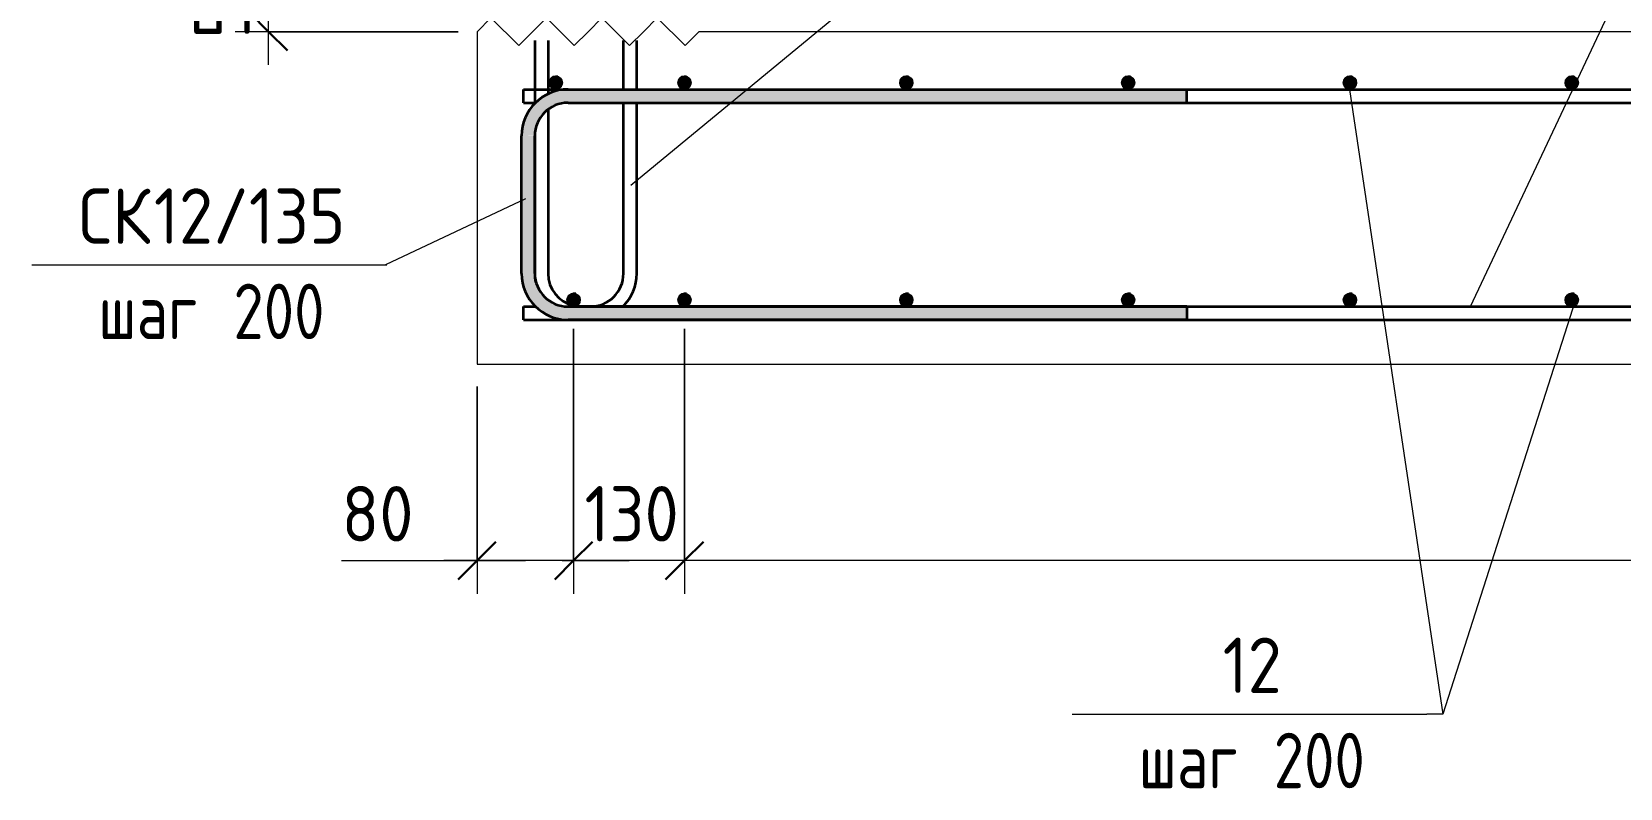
# Model space of a CAD drawing. Header units: millimetres. Extents: x 3129 to 68868, y -1586 to 12682.
# Drawn here: x 3369 to 4801, y -1533 to -850 of the extents above; entities that cross this region are included whole.
import ezdxf

# ---------------------------------------------------------------- set-up
doc = ezdxf.new("R2010")
doc.units = ezdxf.units.MM
for name, color, linetype, lineweight in [('AA_Dim', 7, 'Continuous', 9), ('AA_Dim-20', 7, 'Continuous', 9), ('AA_Linii', 7, 'Continuous', 9), ('AA_Oformlenie', 7, 'Continuous', 9), ('AA_Vinoska', 7, 'Continuous', 9), ('AF_Perekritie_Опалубка', 253, 'Continuous', 20), ('KR_Armatura', 7, 'Continuous', 20), ('KR_Armatura_Tonkie', 7, 'Continuous', 20)]:
    doc.layers.add(name, color=color, linetype=linetype, lineweight=lineweight)
doc.styles.add('ISOCPEUR_1', font='isocpeur.TTF', dxfattribs={"width": 0.9, "height": 50})
doc.styles.add('ISOCPEUR_2', font='isocpeur.TTF', dxfattribs={"width": 0.8, "height": 50})
doc.dimstyles.new('05_Округл_1мм__прозр_', dxfattribs={"dimscale": 304.8, "dimtxt": 50.137748, "dimasz": 0.111549, "dimexe": 0.098425, "dimexo": 0.065617, "dimgap": 0.006562, "dimtad": 1, "dimdec": 0, "dimdsep": 46, "dimtxsty": 'ISOCPEUR_1', "dimblk1": 'OBLIQUE', "dimblk2": 'OBLIQUE', "dimsah": 1, "dimcen": 0.09, "dimdle": 0.098425, "dimazin": 0, "dimtfac": 1, "dimtdec": 4, "dimtix": 1, "dimtmove": 1, "dimatfit": 3, "dimfxl": 1, "dimtvp": 1, "dimtolj": 1, "dimtzin": 0, "dimlwd": 18, "dimlwe": 18, "dimarcsym": 2})
doc.dimstyles.new('05_Округл_1мм__прозр__1', dxfattribs={"dimscale": 304.8, "dimtxt": 50.137748, "dimasz": 0.111549, "dimexe": 0.098425, "dimexo": 0.065617, "dimgap": 0.006562, "dimtad": 1, "dimdec": 0, "dimdsep": 46, "dimtxsty": 'ISOCPEUR_1', "dimblk1": 'OBLIQUE', "dimblk2": 'OBLIQUE', "dimsah": 1, "dimcen": 0.09, "dimdle": 0.098425, "dimazin": 0, "dimtfac": 1, "dimtdec": 4, "dimtix": 1, "dimtmove": 0, "dimatfit": 3, "dimfxl": 1, "dimtvp": 1, "dimtolj": 1, "dimtzin": 0, "dimlwd": 18, "dimlwe": 18, "dimarcsym": 2})

# ---------------------------------------------------------------- blocks, each defined once
blk = doc.blocks.new('Последовательность узлов - 3мм масшт20 маскировка-904226-Сечение 7')
at = {"layer": 'AA_Oformlenie'}
for p, q in [((3770.8, -850), (3783.3, -837.5)), ((3808.3, -862.5), (3783.3, -837.5)), ((3820.8, -850), (3833.3, -837.5)), ((3858.3, -862.5), (3833.3, -837.5)), ((3870.8, -850), (3883.3, -837.5)), ((3908.3, -862.5), (3883.3, -837.5)), ((3920.8, -850), (3933.3, -837.5)), ((3958.3, -862.5), (3933.3, -837.5)), ((3820.8, -850), (3808.3, -862.5)), ((3870.8, -850), (3858.3, -862.5)), ((3920.8, -850), (3908.3, -862.5)), ((3970.8, -850), (3958.3, -862.5))]:
    blk.add_line(p, q, dxfattribs=at)
blk = doc.blocks.new('DIMBLOCK2-Сечение 7')
at = {"layer": 'AA_Dim-20', "lineweight": 18}
for p, q in [((6387.8, -1104.4), (6387.8, -1357.1)), ((6387.8, -1327.1), (6387.8, -1104.4)), ((3957.8, -1118), (3957.8, -1357.1)), ((3957.8, -1327.1), (3957.8, -1118)), ((6387.8, -1327.1), (3957.8, -1327.1))]:
    blk.add_line(p, q, dxfattribs=at)
at = {"layer": 'AA_Dim-20', "lineweight": 30}
for p, q in [((3957.8, -1327.1), (3974.8, -1310.1)), ((6387.8, -1327.1), (6404.8, -1310.1)), ((3957.8, -1327.1), (3940.8, -1344.1)), ((6387.8, -1327.1), (6370.8, -1344.1))]:
    blk.add_line(p, q, dxfattribs=at)
at = {"layer": 'AA_Dim-20', "color": 0, "lineweight": 18, "insert": (5003.9, -1259.9), "char_height": 50, "width": 405.264, "attachment_point": 1, "line_spacing_factor": 1.135194, "style": 'ISOCPEUR_1'}
blk.add_mtext('12х200=2400', dxfattribs=at)
blk = doc.blocks.new('_Oblique')
at = {"color": 0, "linetype": 'ByBlock', "lineweight": -2}
blk.add_line((-0.5, -0.5), (0.5, 0.5), dxfattribs=at)
blk = doc.blocks.new('DIMBLOCK3-Сечение 7')
at = {"layer": 'AA_Dim-20', "lineweight": 18}
for p, q in [((3857.8, -1118), (3857.8, -1357.1)), ((3857.8, -1327.1), (3857.8, -1118)), ((3957.8, -1118), (3957.8, -1357.1)), ((3957.8, -1327.1), (3957.8, -1118)), ((3847.6, -1327.1), (3907.8, -1327.1)), ((4010.5, -1327.1), (3847.6, -1327.1)), ((3957.8, -1327.1), (3857.8, -1327.1))]:
    blk.add_line(p, q, dxfattribs=at)
at = {"layer": 'AA_Dim-20', "lineweight": 30}
for p, q in [((3857.8, -1327.1), (3874.8, -1310.1)), ((3957.8, -1327.1), (3974.8, -1310.1)), ((3857.8, -1327.1), (3840.8, -1344.1)), ((3957.8, -1327.1), (3940.8, -1344.1))]:
    blk.add_line(p, q, dxfattribs=at)
at = {"layer": 'AA_Dim-20', "color": 0, "lineweight": 18, "insert": (3867.6, -1259.9), "char_height": 50, "width": 171.414, "attachment_point": 1, "line_spacing_factor": 1.135194, "style": 'ISOCPEUR_1'}
blk.add_mtext('130\\fISOCPEUR|b0|i0|c130|p34|;\\W.9;ㅤ', dxfattribs=at)
blk = doc.blocks.new('DIMBLOCK4-Сечение 7')
at = {"layer": 'AA_Dim-20', "lineweight": 18}
for p, q in [((3857.8, -1118), (3857.8, -1357.1)), ((3857.8, -1327.1), (3857.8, -1118)), ((3770.8, -1170), (3770.8, -1357.1)), ((3770.8, -1327.1), (3770.8, -1170)), ((3648.6, -1327.1), (3789.7, -1327.1)), ((3857.8, -1327.1), (3740.8, -1327.1)), ((3789.7, -1327.1), (3814.3, -1327.1))]:
    blk.add_line(p, q, dxfattribs=at)
at = {"layer": 'AA_Dim-20', "lineweight": 30}
for p, q in [((3770.8, -1327.1), (3787.8, -1310.1)), ((3857.8, -1327.1), (3874.8, -1310.1)), ((3770.8, -1327.1), (3753.8, -1344.1)), ((3857.8, -1327.1), (3840.8, -1344.1))]:
    blk.add_line(p, q, dxfattribs=at)
at = {"layer": 'AA_Dim-20', "color": 0, "lineweight": 18, "insert": (3648.6, -1259.9), "char_height": 50, "width": 145.305, "attachment_point": 1, "line_spacing_factor": 1.135194, "style": 'ISOCPEUR_1'}
blk.add_mtext('80\\fISOCPEUR|b0|i0|c130|p34|;\\W.9;ㅤ', dxfattribs=at)
blk = doc.blocks.new('DIMBLOCK5-Сечение 7')
at = {"layer": 'AA_Dim-20', "lineweight": 30}
for p, q in [((3582.8, -800), (3565.8, -783)), ((3582.8, -800), (3599.8, -817)), ((3582.8, -850), (3565.8, -833)), ((3582.8, -850), (3599.8, -867))]:
    blk.add_line(p, q, dxfattribs=at)
at = {"layer": 'AA_Dim-20', "lineweight": 18}
for p, q in [((3796.8, -800), (3552.8, -800)), ((3582.8, -880), (3582.8, -800)), ((3582.8, -800), (3796.8, -800)), ((3753.6, -850), (3552.8, -850)), ((3582.8, -850), (3753.6, -850))]:
    blk.add_line(p, q, dxfattribs=at)
at = {"layer": 'AA_Dim-20', "color": 0, "lineweight": 18, "insert": (3515.6, -856.2), "char_height": 50, "width": 74.923, "attachment_point": 1, "rotation": 90, "line_spacing_factor": 1.135194, "style": 'ISOCPEUR_1'}
blk.add_mtext('50', dxfattribs=at)
blk = doc.blocks.new('042_М_Арматуры - Диам длина поз _ Комментарий-2260297-Сечение 7')
at = {"layer": 'AA_Vinoska'}
blk.add_line((4423.6, -557.5), (4743.6, -557.5), dxfattribs=at)

msp = doc.modelspace()

# ---------------------------------------------------------------- hatches: boundary and pattern name
at = {"layer": 'KR_Armatura'}
h = msp.add_hatch(color=256, dxfattribs=at)
edge = h.paths.add_edge_path()
edge.add_arc((3841.8, -896), 6, 0, 360)
for points in [[(3841.8, -902), (3847, -899), (3847, -893), (3841.8, -890), (3836.6, -893), (3836.6, -899)], [(3957.8, -902), (3963, -899), (3963, -893), (3957.8, -890), (3952.6, -893), (3952.6, -899)], [(4157.8, -902), (4163, -899), (4163, -893), (4157.8, -890), (4152.6, -893), (4152.6, -899)], [(4357.8, -902), (4363, -899), (4363, -893), (4357.8, -890), (4352.6, -893), (4352.6, -899)], [(4557.8, -902), (4563, -899), (4563, -893), (4557.8, -890), (4552.6, -893), (4552.6, -899)], [(4757.8, -902), (4763, -899), (4763, -893), (4757.8, -890), (4752.6, -893), (4752.6, -899)], [(3857.8, -1098), (3863, -1095), (3863, -1089), (3857.8, -1086), (3852.6, -1089), (3852.6, -1095)], [(3957.8, -1098), (3963, -1095), (3963, -1089), (3957.8, -1086), (3952.6, -1089), (3952.6, -1095)], [(4157.8, -1098), (4163, -1095), (4163, -1089), (4157.8, -1086), (4152.6, -1089), (4152.6, -1095)], [(4357.8, -1098), (4363, -1095), (4363, -1089), (4357.8, -1086), (4352.6, -1089), (4352.6, -1095)], [(4557.8, -1098), (4563, -1095), (4563, -1089), (4557.8, -1086), (4552.6, -1089), (4552.6, -1095)], [(4757.8, -1098), (4763, -1095), (4763, -1089), (4757.8, -1086), (4752.6, -1089), (4752.6, -1095)]]:
    msp.add_hatch(color=256, dxfattribs=at).paths.add_polyline_path(points)
h = msp.add_hatch(color=256, dxfattribs=at)
edge = h.paths.add_edge_path()
edge.add_arc((3957.8, -896), 6, 0, 360)
h = msp.add_hatch(color=256, dxfattribs=at)
edge = h.paths.add_edge_path()
edge.add_arc((4157.8, -896), 6, 0, 360)
h = msp.add_hatch(color=256, dxfattribs=at)
edge = h.paths.add_edge_path()
edge.add_arc((4357.8, -896), 6, 0, 360)
h = msp.add_hatch(color=256, dxfattribs=at)
edge = h.paths.add_edge_path()
edge.add_arc((4557.8, -896), 6, 0, 360)
h = msp.add_hatch(color=256, dxfattribs=at)
edge = h.paths.add_edge_path()
edge.add_arc((4757.8, -896), 6, 0, 360)
h = msp.add_hatch(color=256, dxfattribs=at)
edge = h.paths.add_edge_path()
edge.add_arc((3857.8, -1092), 6, 0, 360)
h = msp.add_hatch(color=256, dxfattribs=at)
edge = h.paths.add_edge_path()
edge.add_arc((3957.8, -1092), 6, 0, 360)
h = msp.add_hatch(color=256, dxfattribs=at)
edge = h.paths.add_edge_path()
edge.add_arc((4157.8, -1092), 6, 0, 360)
h = msp.add_hatch(color=256, dxfattribs=at)
edge = h.paths.add_edge_path()
edge.add_arc((4357.8, -1092), 6, 0, 360)
h = msp.add_hatch(color=256, dxfattribs=at)
edge = h.paths.add_edge_path()
edge.add_arc((4557.8, -1092), 6, 0, 360)
h = msp.add_hatch(color=256, dxfattribs=at)
edge = h.paths.add_edge_path()
edge.add_arc((4757.8, -1092), 6, 0, 360)
at = {"layer": 'KR_Armatura_Tonkie'}
for points in [[(3812.2, -944), (3822.8, -943.8), (3823.8, -936.2), (3826.8, -929), (3831.8, -922.6), (3837.8, -918), (3845, -915), (3852.8, -914), (3852.8, -902), (3841.9, -903.4), (3831.8, -907.6), (3822.8, -914.7), (3816.4, -923), (3812.2, -933.1), (3810.8, -944)], [(4410.8, -914), (4410.8, -902), (3852.8, -902), (3852.8, -914), (4358.5, -914)], [(3822.8, -1068), (3822.8, -944), (3810.8, -944), (3810.8, -1068), (3812.5, -1068)], [(3852.8, -1110), (3852.8, -1098), (3845, -1097), (3837.8, -1094), (3831.4, -1089), (3826.8, -1083), (3823.8, -1075.8), (3822.8, -1068), (3810.8, -1068), (3812.5, -1079.6), (3816.4, -1089), (3823.5, -1098), (3831.8, -1104.4), (3841.9, -1108.6), (3845, -1109)], [(4410.8, -1110), (4410.8, -1098), (3852.8, -1098), (3852.8, -1110), (4358.5, -1110)]]:
    msp.add_hatch(color=256, dxfattribs=at).paths.add_polyline_path(points)

# ---------------------------------------------------------------- linework, layer by layer
at = {"layer": 'AA_Linii'}
for p, q in [((3857.8, -1098), (3857.8, -1090.3)), ((3957.8, -1098), (3957.8, -1092)), ((4157.8, -1098), (4157.8, -1092)), ((4357.8, -1098), (4357.8, -1092))]:
    msp.add_line(p, q, dxfattribs=at)
at = {"layer": 'AA_Vinoska'}
for p, q in [((4666.5, -1097.8), (4866.8, -672.1)), ((3909.4, -988.5), (4218.2, -733.5)), ((4556.4, -896.1), (4641.4, -1465.6)), ((3814.4, -1000.8), (3688.3, -1060.3)), ((3688.3, -1060.3), (3689.3, -1060.3)), ((4760.9, -1092.8), (4641.4, -1465.6)), ((4641.4, -1465.6), (4627.2, -1465.6)), ((4641.4, -1465.6), (4627.2, -1465.6))]:
    msp.add_line(p, q, dxfattribs=at)
at = {"layer": 'AF_Perekritie_Опалубка'}
for p, q in [((3770.8, -850), (3770.8, -1150)), ((3770.8, -850), (3770.8, -1150)), ((6260.9, -850), (3970.8, -850)), ((3770.8, -1150), (6465.8, -1150)), ((3770.8, -1150), (3777, -1150))]:
    msp.add_line(p, q, dxfattribs=at)
at = {"layer": 'AF_Perekritie_Опалубка', "flags": 128}
msp.add_lwpolyline([(3770.8, -1150), (3770.8, -1150), (3770.8, -1150)], dxfattribs=at)
at = {"layer": 'KR_Armatura'}
for p, q in [((3841.8, -890), (3836.6, -893)), ((3836.6, -893), (3836.6, -899)), ((3836.6, -899), (3841.8, -902)), ((3843.7, -890), (3841.8, -890)), ((3841.8, -890), (3841.8, -890)), ((3847, -893), (3841.8, -890)), ((3841.8, -902), (3847, -899)), ((3843.7, -902), (3841.8, -902)), ((3847, -899), (3847, -893)), ((3957.8, -890), (3952.6, -893)), ((3952.6, -893), (3952.6, -899)), ((3952.6, -899), (3957.8, -902)), ((3959.7, -890), (3957.8, -890)), ((3957.8, -890), (3957.8, -890)), ((3963, -893), (3957.8, -890)), ((3957.8, -902), (3963, -899)), ((3959.7, -902), (3957.8, -902)), ((3963, -899), (3963, -893)), ((4157.8, -890), (4152.6, -893)), ((4152.6, -893), (4152.6, -899)), ((4152.6, -899), (4157.8, -902)), ((4159.8, -890), (4157.8, -890)), ((4157.8, -890), (4157.8, -890)), ((4163, -893), (4157.8, -890)), ((4157.8, -902), (4163, -899)), ((4159.8, -902), (4157.8, -902)), ((4163, -899), (4163, -893)), ((4357.8, -890), (4352.6, -893)), ((4352.6, -893), (4352.6, -899)), ((4352.6, -899), (4357.8, -902)), ((4359.8, -890), (4357.8, -890)), ((4357.8, -890), (4357.8, -890)), ((4363, -893), (4357.8, -890)), ((4357.8, -902), (4363, -899)), ((4359.8, -902), (4357.8, -902)), ((4363, -899), (4363, -893)), ((4557.8, -890), (4552.6, -893)), ((4552.6, -893), (4552.6, -899)), ((4552.6, -899), (4557.8, -902)), ((4559.9, -890), (4557.8, -890)), ((4557.8, -890), (4557.8, -890)), ((4563, -893), (4557.8, -890)), ((4557.8, -902), (4563, -899)), ((4559.9, -902), (4557.8, -902)), ((4563, -899), (4563, -893)), ((4757.8, -890), (4752.6, -893)), ((4752.6, -893), (4752.6, -899)), ((4752.6, -899), (4757.8, -902)), ((4760, -890), (4757.8, -890)), ((4757.8, -890), (4757.8, -890)), ((4763, -893), (4757.8, -890)), ((4757.8, -902), (4763, -899)), ((4760, -902), (4757.8, -902)), ((4763, -899), (4763, -893)), ((3857.8, -1086), (3852.6, -1089)), ((3859.7, -1086), (3857.8, -1086)), ((3857.8, -1086), (3857.8, -1086)), ((3863, -1089), (3857.8, -1086)), ((3957.8, -1086), (3952.6, -1089)), ((3959.7, -1086), (3957.8, -1086)), ((3957.8, -1086), (3957.8, -1086)), ((3963, -1089), (3957.8, -1086)), ((4157.8, -1086), (4152.6, -1089)), ((4159.8, -1086), (4157.8, -1086)), ((4157.8, -1086), (4157.8, -1086)), ((4163, -1089), (4157.8, -1086)), ((4357.8, -1086), (4352.6, -1089)), ((4359.8, -1086), (4357.8, -1086)), ((4357.8, -1086), (4357.8, -1086)), ((4363, -1089), (4357.8, -1086)), ((4557.8, -1086), (4552.6, -1089)), ((4559.9, -1086), (4557.8, -1086)), ((4557.8, -1086), (4557.8, -1086)), ((4563, -1089), (4557.8, -1086)), ((4757.8, -1086), (4752.6, -1089)), ((4760, -1086), (4757.8, -1086)), ((4757.8, -1086), (4757.8, -1086)), ((4763, -1089), (4757.8, -1086)), ((3852.6, -1089), (3852.6, -1095)), ((3852.6, -1095), (3857.8, -1098)), ((3857.8, -1098), (3863, -1095)), ((3859.7, -1098), (3857.8, -1098)), ((3857.8, -1098), (3857.8, -1098)), ((3863, -1095), (3863, -1089)), ((3952.6, -1089), (3952.6, -1095)), ((3952.6, -1095), (3957.8, -1098)), ((3957.8, -1098), (3963, -1095)), ((3959.7, -1098), (3957.8, -1098)), ((3963, -1095), (3963, -1089)), ((4152.6, -1089), (4152.6, -1095)), ((4152.6, -1095), (4157.8, -1098)), ((4157.8, -1098), (4163, -1095)), ((4159.8, -1098), (4157.8, -1098)), ((4163, -1095), (4163, -1089)), ((4352.6, -1089), (4352.6, -1095)), ((4352.6, -1095), (4357.8, -1098)), ((4357.8, -1098), (4363, -1095)), ((4359.8, -1098), (4357.8, -1098)), ((4363, -1095), (4363, -1089)), ((4552.6, -1089), (4552.6, -1095)), ((4552.6, -1095), (4557.8, -1098)), ((4557.8, -1098), (4563, -1095)), ((4559.9, -1098), (4557.8, -1098)), ((4563, -1095), (4563, -1089)), ((4752.6, -1089), (4752.6, -1095)), ((4752.6, -1095), (4757.8, -1098)), ((4757.8, -1098), (4763, -1095)), ((4760, -1098), (4757.8, -1098)), ((4763, -1095), (4763, -1089))]:
    msp.add_line(p, q, dxfattribs=at)
for centre in [(3841.8, -896), (3957.8, -896), (4157.8, -896), (4357.8, -896), (4557.8, -896), (4757.8, -896), (3857.8, -1092), (3957.8, -1092), (4157.8, -1092), (4357.8, -1092), (4557.8, -1092), (4757.8, -1092)]:
    msp.add_circle(centre, 6, dxfattribs=at)
for centre in [(3841.8, -896), (3957.8, -896), (4157.8, -896), (4357.8, -896), (4557.8, -896), (4757.8, -896), (3857.8, -1092), (3957.8, -1092), (4157.8, -1092), (4357.8, -1092), (4557.8, -1092), (4757.8, -1092)]:
    msp.add_arc(centre, 6, 90, 270, dxfattribs=at)
at = {"layer": 'KR_Armatura_Tonkie', "lineweight": 35}
for p, q in [((3822.8, -858), (3822.8, -914.7)), ((3834.8, -858), (3834.8, -906.4)), ((3902.8, -902), (3902.8, -858)), ((3914.8, -902), (3914.8, -858)), ((3812.5, -902), (3822.8, -902)), ((3812.5, -914), (3812.5, -902)), ((3822.8, -902), (3834.8, -902)), ((3834.8, -902), (3902.8, -902)), ((3852.8, -902), (4410.8, -902)), ((3902.8, -902), (3914.8, -902)), ((3914.8, -902), (6317.8, -902)), ((4410.8, -914), (4410.8, -902)), ((3812.5, -914), (3822.8, -914)), ((3822.8, -914), (3823.5, -914)), ((3852.8, -914), (3902.8, -914)), ((3852.8, -914), (4410.8, -914)), ((3902.8, -914), (3914.8, -914)), ((3902.8, -1068), (3902.8, -914)), ((3914.8, -914), (6317.8, -914)), ((3914.8, -1068), (3914.8, -914)), ((3834.8, -920.3), (3834.8, -1068)), ((3810.8, -1068), (3810.8, -944)), ((3822.8, -944), (3822.8, -1068)), ((3822.8, -1068), (3822.8, -944)), ((3812.5, -1098), (3823.5, -1098)), ((3812.5, -1110), (3812.5, -1098)), ((3812.5, -1098), (3823.5, -1098)), ((3812.5, -1110), (3812.5, -1098)), ((3852.8, -1098), (3864.8, -1098)), ((4410.8, -1098), (3852.8, -1098)), ((3852.8, -1098), (3864.8, -1098)), ((3864.8, -1098), (3872.8, -1098)), ((3864.8, -1098), (3872.8, -1098)), ((3864.8, -1098), (3872.8, -1098)), ((3872.8, -1098), (3902.1, -1098)), ((3872.8, -1098), (3902.1, -1098)), ((3902.1, -1098), (6330.5, -1098)), ((3902.1, -1098), (6330.5, -1098)), ((4410.8, -1098), (4410.8, -1110)), ((3812.5, -1110), (6426.9, -1110)), ((3812.5, -1110), (6426.9, -1110)), ((4410.8, -1110), (3852.8, -1110)), ((3864.8, -1110), (3872.8, -1110))]:
    msp.add_line(p, q, dxfattribs=at)
for centre, radius, start, end in [((3852.8, -944), 42, 90, 180), ((3852.8, -944), 30, 90, 180), ((3852.8, -1068), 42, 180, 270), ((3864.8, -1068), 42, 180, 190.7143), ((3852.8, -1068), 30, 180, 270), ((3864.8, -1068), 30, 180, 256.4714), ((3872.8, -1068), 30, 270, 360), ((3872.8, -1068), 42, 314.3224, 360), ((3864.8, -1068), 30, 257.1002, 270)]:
    msp.add_arc(centre, radius, start, end, dxfattribs=at)

# ---------------------------------------------------------------- block references
at = {"layer": 'AA_Oformlenie'}
msp.add_blockref('Последовательность узлов - 3мм масшт20 маскировка-904226-Сечение 7', (0, 0), dxfattribs=at)
at = {"layer": 'AA_Vinoska'}
for p in [(-1054.3, -502.8), (-116.4, -908.1), (-116.4, -908.1)]:
    msp.add_blockref('042_М_Арматуры - Диам длина поз _ Комментарий-2260297-Сечение 7', p, dxfattribs=at)

# ---------------------------------------------------------------- texts
at = {"layer": 'AA_Vinoska', "char_height": 50, "attachment_point": 1}
for s, insert, width, style in [('СК', (3411.6, -991.3), 82.253, 'ISOCPEUR_1'), ('12/135', (3479.4, -991.3), 210.683, 'ISOCPEUR_1'), (' 200', (3525.6, -1077.3), 133.401, 'ISOCPEUR_2'), ('шаг', (3429.3, -1077.3), 116.726, 'ISOCPEUR_2'), ('12', (4443, -1396.6), 66.38, 'ISOCPEUR_1'), ('12', (4443, -1396.6), 66.38, 'ISOCPEUR_1'), (' 200', (4463.6, -1482.5), 133.401, 'ISOCPEUR_2'), ('шаг', (4367.3, -1482.5), 116.726, 'ISOCPEUR_2')]:
    msp.add_mtext(s, dxfattribs=dict(at, insert=insert, width=width, style=style))

# ---------------------------------------------------------------- dimensions: what is measured, and where the dimension line sits
at = {"layer": 'AA_Dim', "lineweight": 18}
dim = msp.add_linear_dim(base=(3582.8, -800), p1=(3773.6, -850), p2=(3816.8, -800), angle=90, dimstyle='05_Округл_1мм__прозр__1', override={"dimpost": '<>', "dimfxl": 66.041115}, dxfattribs=at)
dim.commit()
dim.dimension.update_dxf_attribs({"geometry": 'DIMBLOCK5-Сечение 7', "text_midpoint": (3555.8, -825)})
dim = msp.add_linear_dim(base=(3957.8, -1327.1), p1=(6387.8, -1084.4), p2=(3957.8, -1098), text='12х200=2400', dimstyle='05_Округл_1мм__прозр__1', override={"dimpost": '<>', "dimfxl": 2430.038142}, dxfattribs=at)
dim.commit()
dim.dimension.update_dxf_attribs({"geometry": 'DIMBLOCK2-Сечение 7', "text_midpoint": (5172.8, -1300.1)})
for base, p1, p2, text, override, picture, middle in [((3770.8, -1327.1), (3857.8, -1098), (3770.8, -1150), '80ㅤ', {"dimpost": '<>', "dimfxl": 101.333558}, 'DIMBLOCK4-Сечение 7', (3721.3, -1293.3)), ((3857.8, -1327.1), (3957.8, -1098), (3857.8, -1098), '130ㅤ', {"dimpost": '<>', "dimfxl": 100}, 'DIMBLOCK3-Сечение 7', (3953.3, -1293.3))]:
    dim = msp.add_linear_dim(base=base, p1=p1, p2=p2, text=text, dimstyle='05_Округл_1мм__прозр_', override=override, dxfattribs=at)
    dim.commit()
    dim.dimension.update_dxf_attribs({"geometry": picture, "text_midpoint": middle, "dimtype": 160})

doc.saveas('drawing.dxf')
